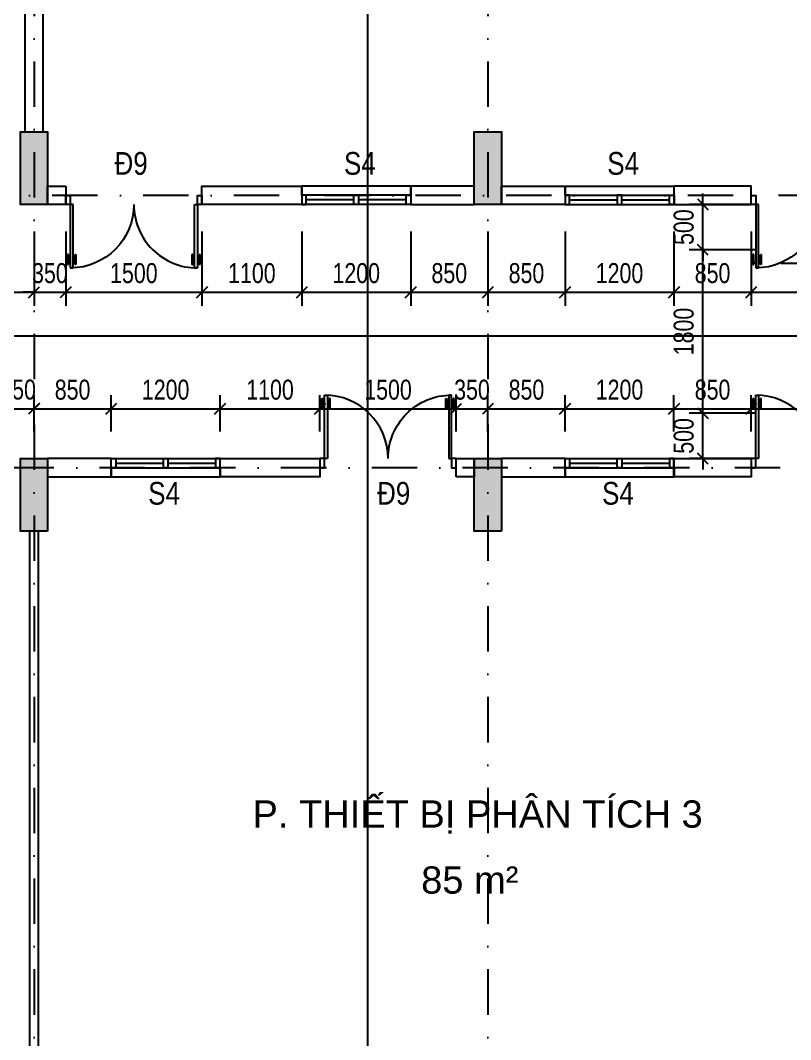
# Model space of a CAD drawing. Header units: millimetres. Extents: x -9574 to 115615, y -25569 to 161230.
# Drawn here: x 50510 to 58995, y 2200 to 13427 of the extents above; entities that cross this region are included whole.
import ezdxf
from ezdxf.enums import TextEntityAlignment as Align

# ---------------------------------------------------------------- set-up
doc = ezdxf.new("R2010")
doc.units = ezdxf.units.MM
doc.linetypes.add('luoi  H3$0$DASHDOT2', pattern=[0.5, 0.25, -0.125, 0, -0.125])
for name, color, linetype in [('$1$KICHTHUOC', 2, 'Continuous'), ('cot TT T1$0$COT1', 7, 'Continuous'), ('CUA3', 3, 'Continuous'), ('cuaTT T1$0$TEXTcuaT1', 2, 'Continuous'), ('DAUCAT$0$GHICHU', 6, 'Continuous'), ('dimTT T1$0$HATCH', 8, 'Continuous'), ('dimTT T1$0$KICHTHUOC', 2, 'Continuous'), ('luoi  H3$0$truc 3', 8, 'Continuous'), ('text T1$0$textH3', 4, 'Continuous'), ('TT T1$0$03', 4, 'Continuous'), ('TT T1$0$CUA3', 3, 'Continuous'), ('TT T1$0$TUONG6', 6, 'Continuous')]:
    doc.layers.add(name, color=color, linetype=linetype)
doc.styles.add('cuaTT T1$0$VNI-Helve-Condense', font='vhelvcn_0.ttf')
doc.styles.add('DAUCAT$0$Tahoma', font='tahoma_1.ttf')
doc.styles.add('dimTT T1$1$VSIMPLEX.SHX', font='VSIMPLEX.SHX', dxfattribs={"width": 0.8})
doc.styles.add('text T1$0$VNI-HELVE', font='vhelven_0.ttf')
doc.dimstyles.new('dimTT T1$1$1-100', dxfattribs={"dimscale": 0, "dimtxt": 220, "dimasz": 120, "dimexe": 150, "dimexo": 300, "dimgap": 100, "dimtad": 1, "dimdec": 0, "dimzin": 0, "dimdsep": 46, "dimtxsty": 'dimTT T1$1$VSIMPLEX.SHX', "dimblk1": 'dimTT T1$1$_OBLIQUE', "dimblk2": 'dimTT T1$1$_OBLIQUE', "dimsah": 1, "dimcen": 0, "dimdle": 100, "dimclrd": 2, "dimclre": 2, "dimclrt": 4, "dimadec": 0, "dimazin": 0, "dimtfac": 1, "dimtdec": 0, "dimtix": 1, "dimtmove": 2, "dimatfit": 3, "dimfxl": 0, "dimtolj": 1, "dimtzin": 0, "dimlwd": -1, "dimlwe": -1, "dimarcsym": 0})

# ---------------------------------------------------------------- blocks, each defined once
blk = doc.blocks.new('luoi  H3')
at = {"layer": 'luoi  H3$0$truc 3', "linetype": 'luoi  H3$0$DASHDOT2', "ltscale": 2000}
for p, q in [((50660, 23976.2), (50660, -1379.3)), ((55660, 23976.2), (55660, -1379.3)), ((67362.8, 11500), (-994.8, 11500)), ((67881.8, 8500), (5.2, 8500))]:
    blk.add_line(p, q, dxfattribs=at)
blk = doc.blocks.new('TT T1$0$CUA 1200')
at = {"layer": 'TT T1$0$CUA3'}
for p, q in [((230027, 244954), (228827, 244954)), ((230027, 244854), (230027, 244954)), ((230027, 244854), (228827, 244854)), ((229402, 244804), (228877, 244804)), ((229977, 244804), (229452, 244804)), ((230027, 244754), (228827, 244754))]:
    blk.add_line(p, q, dxfattribs=at)
blk.add_lwpolyline([(228827, 244854), (228827, 244954)], dxfattribs=at)
for points in [[(228827, 244754), (228877, 244754), (228877, 244854), (228827, 244854)], [(229452, 244754), (229402, 244754), (229402, 244854), (229452, 244854)], [(230027, 244754), (229977, 244754), (229977, 244854), (230027, 244854)]]:
    blk.add_lwpolyline(points, close=True, dxfattribs=at)
blk = doc.blocks.new('TT T1$0$D1500')
at = {"linetype": 'Continuous'}
for p, q in [((-700, -50), (-700, -82)), ((0, -50), (-700, -50)), ((-700, -82), (0, -82)), ((-550, -20), (-663, -20)), ((-663, -20), (-663, -31)), ((-663, -31), (-550, -31)), ((-663, -102), (-550, -102)), ((-663, -112), (-663, -102)), ((-550, -112), (-663, -112)), ((-645, -31), (-645, -50)), ((-645, -82), (-645, -102)), ((-634, -31), (-634, -50)), ((-634, -82), (-634, -102)), ((-550, -31), (-550, -20)), ((-550, -102), (-550, -112)), ((-700, -1418), (0, -1418)), ((-700, -1450), (-700, -1418)), ((0, -1450), (-700, -1450)), ((-550, -1388), (-663, -1388)), ((-663, -1388), (-663, -1398)), ((-663, -1398), (-550, -1398)), ((-645, -1418), (-645, -1398)), ((-645, -1469), (-645, -1450)), ((-634, -1418), (-634, -1398)), ((-634, -1469), (-634, -1450)), ((-550, -1398), (-550, -1388)), ((-663, -1469), (-550, -1469)), ((-663, -1480), (-663, -1469)), ((-550, -1480), (-663, -1480)), ((-550, -1469), (-550, -1480))]:
    blk.add_line(p, q, dxfattribs=at)
at = {"color": 4, "linetype": 'Continuous'}
for p, q in [((0, -82), (0, -50)), ((0, -1418), (0, -1450))]:
    blk.add_line(p, q, dxfattribs=at)
at = {"ltscale": 2}
for points in [[(0, -50), (100, -50), (100, 0), (0, 0)], [(0, -1500), (100, -1500), (100, -1450), (0, -1450)]]:
    blk.add_lwpolyline(points, close=True, dxfattribs=at)
at = {"linetype": 'Continuous', "extrusion": (0, 0, -1)}
blk.add_ellipse((0, -50), major_axis=(495, 495), ratio=1, start_param=2.356194, end_param=3.926991, dxfattribs=at)
at = {"linetype": 'Continuous'}
blk.add_ellipse((0, -1450), major_axis=(-495, 495), ratio=1, start_param=-0.785398, end_param=0.785398, dxfattribs=at)
blk = doc.blocks.new('TT T1')
at = {"layer": 'TT T1$0$TUONG6'}
for points in [[(50560, 19900), (50560, 12200.4), (50760, 12200.4), (50760, 19900)], [(51010, 11600), (51010, 11400), (50810, 11400), (50810, 11600)], [(53610, 11400), (52510, 11400), (52510, 11600), (53610, 11600)], [(55510, 11600), (54810, 11600), (54810, 11400), (55510, 11400)], [(55810, 11600), (56510, 11600), (56510, 11400), (55810, 11400)], [(57710, 11400), (58560, 11400), (58560, 11600), (57710, 11600)], [(50810, 8400), (51510, 8400), (51510, 8600), (50810, 8600)], [(52710, 8600), (53810, 8600), (53810, 8400), (52710, 8400)], [(55310, 8400), (55310, 8600), (55510, 8600), (55510, 8400)], [(55810, 8400), (56510, 8400), (56510, 8600), (55810, 8600)], [(57710, 8600), (58560, 8600), (58560, 8400), (57710, 8400)], [(50610, 7800.2), (50610, 100.6), (50710, 100.6), (50710, 7800.6)]]:
    blk.add_lwpolyline(points, close=True, dxfattribs=at)
at = {"layer": 'TT T1$0$03'}
blk.add_blockref('TT T1$0$CUA 1200', (-175217.4, -233353.6), dxfattribs=at)
at = {"layer": 'TT T1$0$03', "xscale": -1}
blk.add_blockref('TT T1$0$CUA 1200', (286537.4, -233353.6), dxfattribs=at)
at = {"layer": 'TT T1$0$03', "rotation": 180}
for p in [(281537.4, 253353.6), (286537.4, 253353.6)]:
    blk.add_blockref('TT T1$0$CUA 1200', p, dxfattribs=at)
at = {"layer": 'TT T1$0$CUA3', "xscale": -1, "rotation": 270}
for p in [(52510, 11400), (60060, 11400)]:
    blk.add_blockref('TT T1$0$D1500', p, dxfattribs=at)
at = {"layer": 'TT T1$0$CUA3', "rotation": 270}
for p in [(55310, 8600), (60060, 8600)]:
    blk.add_blockref('TT T1$0$D1500', p, dxfattribs=at)
blk = doc.blocks.new('text T1')
at = {"layer": 'text T1$0$textH3', "style": 'text T1$0$VNI-HELVE'}
for s, p in [('P. THIEÁT BÒ PHAÂN TÍCH 3', (53067, 4535)), ('85 m²', (54925, 3808))]:
    blk.add_text(s, height=300, dxfattribs=at).set_placement(p)
blk = doc.blocks.new('*U228')
blk.add_line((0, 7.94), (0, 458.41))
at = {"style": 'DAUCAT$0$Tahoma', "flags": 8}
for tag, p in [('VIEWNUMBER-b', (0, 466.35)), ('VIEWNUMBER', (0, 0))]:
    blk.add_attdef(tag, text='', height=2.5, dxfattribs=at).set_placement(p, align=Align.BOTTOM_CENTER)
for tag, p in [('SHEETNUMBER-b', (0, 464.76)), ('SHEETNUMBER', (0, -1.59))]:
    blk.add_attdef(tag, text='', height=2.5, dxfattribs=at).set_placement(p, align=Align.TOP_CENTER)
blk = doc.blocks.new('*U229')
blk.add_line((-7.94, 0), (-1020, 0))
at = {"style": 'DAUCAT$0$Tahoma', "flags": 8}
for tag, p in [('VIEWNUMBER-b', (-1027.94, 0)), ('VIEWNUMBER', (0, 0))]:
    blk.add_attdef(tag, text='', height=2.5, dxfattribs=at).set_placement(p, align=Align.BOTTOM_CENTER)
for tag, p in [('SHEETNUMBER-b', (-1027.94, -1.59)), ('SHEETNUMBER', (0, -1.59))]:
    blk.add_attdef(tag, text='', height=2.5, dxfattribs=at).set_placement(p, align=Align.TOP_CENTER)
blk = doc.blocks.new('DAUCAT')
at = {"layer": 'DAUCAT$0$GHICHU', "color": 6, "xscale": 70, "yscale": 70, "zscale": 70}
for name, p in [('*U228', (54336, -6026)), ('*U229', (68831, 9947))]:
    blk.add_blockref(name, p, dxfattribs=at)
blk = doc.blocks.new('cot TT T1$0$COTRET')
at = {"layer": 'cot TT T1$0$COT1'}
for points in [[(9950, -8500), (10250, -8500), (10250, -7700), (9950, -7700)], [(14950, -8500), (15250, -8500), (15250, -7700), (14950, -7700)], [(9950, -12100), (10250, -12100), (10250, -11300), (9950, -11300)], [(14950, -12100), (15250, -12100), (15250, -11300), (14950, -11300)]]:
    blk.add_hatch(color=256, dxfattribs=at).paths.add_polyline_path(points)
for points in [[(9950, -8500), (10250, -8500), (10250, -7700), (9950, -7700)], [(14950, -8500), (15250, -8500), (15250, -7700), (14950, -7700)], [(9950, -12100), (10250, -12100), (10250, -11300), (9950, -11300)], [(14950, -12100), (15250, -12100), (15250, -11300), (14950, -11300)]]:
    blk.add_lwpolyline(points, close=True, dxfattribs=at)
blk = doc.blocks.new('cot TT T1')
at = {"layer": 'cot TT T1$0$COT1', "ltscale": 2, "extrusion": (0, 0, -1), "zscale": -1}
blk.add_blockref('cot TT T1$0$COTRET', (-65760, 19900), dxfattribs=at)
blk = doc.blocks.new('dimTT T1$1$_OBLIQUE')
at = {"color": 0, "linetype": 'ByBlock'}
blk.add_line((-0.5, -0.5), (0.5, 0.5), dxfattribs=at)
blk = doc.blocks.new('*D2281')
at = {"layer": 'DEFPOINTS', "color": 0}
for p in [(49810, 11400), (50660, 11400), (50660, 10432)]:
    blk.add_point(p, dxfattribs=at)
at = {"layer": 'dimTT T1$0$HATCH', "color": 2}
for p, q in [((49810, 11100), (49810, 10282)), ((50660, 11100), (50660, 10282)), ((49710, 10432), (50760, 10432))]:
    blk.add_line(p, q, dxfattribs=at)
at = {"layer": 'dimTT T1$0$HATCH', "color": 2, "xscale": 120, "yscale": 120, "zscale": 120}
for p, rotation in [((49810, 10432), 179.9999999999995), ((50660, 10432), 359.9999999999995)]:
    blk.add_blockref('dimTT T1$1$_OBLIQUE', p, dxfattribs=dict(at, rotation=rotation))
at = {"layer": 'dimTT T1$0$HATCH', "color": 4, "insert": (50235, 10642), "char_height": 220, "attachment_point": 5, "style": 'dimTT T1$1$VSIMPLEX.SHX'}
blk.add_mtext('\\A1;850', dxfattribs=at)
blk = doc.blocks.new('*D2282')
at = {"layer": 'DEFPOINTS', "color": 0}
for p in [(50660, 11400), (51010, 11400), (51010, 10432)]:
    blk.add_point(p, dxfattribs=at)
at = {"layer": 'dimTT T1$0$HATCH', "color": 2}
for p, q in [((50660, 11100), (50660, 10282)), ((51010, 11100), (51010, 10282)), ((50660, 10432), (50540, 10432)), ((50660, 10432), (51010, 10432)), ((51010, 10432), (51130, 10432))]:
    blk.add_line(p, q, dxfattribs=at)
at = {"layer": 'dimTT T1$0$HATCH', "color": 2, "xscale": 120, "yscale": 120, "zscale": 120}
for p, rotation in [((50660, 10432), 359.9999999999995), ((51010, 10432), 179.9999999999995)]:
    blk.add_blockref('dimTT T1$1$_OBLIQUE', p, dxfattribs=dict(at, rotation=rotation))
at = {"layer": 'dimTT T1$0$HATCH', "color": 4, "insert": (50835, 10642), "char_height": 220, "attachment_point": 5, "style": 'dimTT T1$1$VSIMPLEX.SHX'}
blk.add_mtext('\\A1;350', dxfattribs=at)
blk = doc.blocks.new('*D2283')
at = {"layer": 'DEFPOINTS', "color": 0}
for p in [(51010, 11400), (52510, 11400), (52510, 10432)]:
    blk.add_point(p, dxfattribs=at)
at = {"layer": 'dimTT T1$0$HATCH', "color": 2}
for p, q in [((51010, 11100), (51010, 10282)), ((52510, 11100), (52510, 10282)), ((50910, 10432), (52610, 10432))]:
    blk.add_line(p, q, dxfattribs=at)
at = {"layer": 'dimTT T1$0$HATCH', "color": 2, "xscale": 120, "yscale": 120, "zscale": 120}
for p, rotation in [((51010, 10432), 179.9999999999995), ((52510, 10432), 359.9999999999995)]:
    blk.add_blockref('dimTT T1$1$_OBLIQUE', p, dxfattribs=dict(at, rotation=rotation))
at = {"layer": 'dimTT T1$0$HATCH', "color": 4, "insert": (51760, 10642), "char_height": 220, "attachment_point": 5, "style": 'dimTT T1$1$VSIMPLEX.SHX'}
blk.add_mtext('\\A1;1500', dxfattribs=at)
blk = doc.blocks.new('*D2284')
at = {"layer": 'DEFPOINTS', "color": 0}
for p in [(52510, 11400), (53610, 11400), (53610, 10432)]:
    blk.add_point(p, dxfattribs=at)
at = {"layer": 'dimTT T1$0$HATCH', "color": 2}
for p, q in [((52510, 11100), (52510, 10282)), ((53610, 11100), (53610, 10282)), ((52410, 10432), (53710, 10432))]:
    blk.add_line(p, q, dxfattribs=at)
at = {"layer": 'dimTT T1$0$HATCH', "color": 2, "xscale": 120, "yscale": 120, "zscale": 120}
for p, rotation in [((52510, 10432), 179.9999999999995), ((53610, 10432), 359.9999999999995)]:
    blk.add_blockref('dimTT T1$1$_OBLIQUE', p, dxfattribs=dict(at, rotation=rotation))
at = {"layer": 'dimTT T1$0$HATCH', "color": 4, "insert": (53060, 10642), "char_height": 220, "attachment_point": 5, "style": 'dimTT T1$1$VSIMPLEX.SHX'}
blk.add_mtext('\\A1;1100', dxfattribs=at)
blk = doc.blocks.new('*D2285')
at = {"layer": 'DEFPOINTS', "color": 0}
for p in [(53610, 11400), (54810, 11400), (54810, 10432)]:
    blk.add_point(p, dxfattribs=at)
at = {"layer": 'dimTT T1$0$HATCH', "color": 2}
for p, q in [((53610, 11100), (53610, 10282)), ((54810, 11100), (54810, 10282)), ((53510, 10432), (54910, 10432))]:
    blk.add_line(p, q, dxfattribs=at)
at = {"layer": 'dimTT T1$0$HATCH', "color": 2, "xscale": 120, "yscale": 120, "zscale": 120}
for p, rotation in [((53610, 10432), 179.9999999999995), ((54810, 10432), 359.9999999999995)]:
    blk.add_blockref('dimTT T1$1$_OBLIQUE', p, dxfattribs=dict(at, rotation=rotation))
at = {"layer": 'dimTT T1$0$HATCH', "color": 4, "insert": (54210, 10642), "char_height": 220, "attachment_point": 5, "style": 'dimTT T1$1$VSIMPLEX.SHX'}
blk.add_mtext('\\A1;1200', dxfattribs=at)
blk = doc.blocks.new('*D2286')
at = {"layer": 'DEFPOINTS', "color": 0}
for p in [(54810, 11400), (55660, 11400), (55660, 10432)]:
    blk.add_point(p, dxfattribs=at)
at = {"layer": 'dimTT T1$0$HATCH', "color": 2}
for p, q in [((54810, 11100), (54810, 10282)), ((55660, 11100), (55660, 10282)), ((54710, 10432), (55760, 10432))]:
    blk.add_line(p, q, dxfattribs=at)
at = {"layer": 'dimTT T1$0$HATCH', "color": 2, "xscale": 120, "yscale": 120, "zscale": 120}
for p, rotation in [((54810, 10432), 179.9999999999995), ((55660, 10432), 359.9999999999995)]:
    blk.add_blockref('dimTT T1$1$_OBLIQUE', p, dxfattribs=dict(at, rotation=rotation))
at = {"layer": 'dimTT T1$0$HATCH', "color": 4, "insert": (55235, 10642), "char_height": 220, "attachment_point": 5, "style": 'dimTT T1$1$VSIMPLEX.SHX'}
blk.add_mtext('\\A1;850', dxfattribs=at)
blk = doc.blocks.new('*D2287')
at = {"layer": 'DEFPOINTS', "color": 0}
for p in [(55660, 11400), (56510, 11400), (56510, 10432)]:
    blk.add_point(p, dxfattribs=at)
at = {"layer": 'dimTT T1$0$HATCH', "color": 2}
for p, q in [((55660, 11100), (55660, 10282)), ((56510, 11100), (56510, 10282)), ((55560, 10432), (56610, 10432))]:
    blk.add_line(p, q, dxfattribs=at)
at = {"layer": 'dimTT T1$0$HATCH', "color": 2, "xscale": 120, "yscale": 120, "zscale": 120}
for p, rotation in [((55660, 10432), 179.9999999999995), ((56510, 10432), 359.9999999999995)]:
    blk.add_blockref('dimTT T1$1$_OBLIQUE', p, dxfattribs=dict(at, rotation=rotation))
at = {"layer": 'dimTT T1$0$HATCH', "color": 4, "insert": (56085, 10642), "char_height": 220, "attachment_point": 5, "style": 'dimTT T1$1$VSIMPLEX.SHX'}
blk.add_mtext('\\A1;850', dxfattribs=at)
blk = doc.blocks.new('*D2288')
at = {"layer": 'DEFPOINTS', "color": 0}
for p in [(56510, 11400), (57710, 11400), (57710, 10432)]:
    blk.add_point(p, dxfattribs=at)
at = {"layer": 'dimTT T1$0$HATCH', "color": 2}
for p, q in [((56510, 11100), (56510, 10282)), ((57710, 11100), (57710, 10282)), ((56410, 10432), (57810, 10432))]:
    blk.add_line(p, q, dxfattribs=at)
at = {"layer": 'dimTT T1$0$HATCH', "color": 2, "xscale": 120, "yscale": 120, "zscale": 120}
for p, rotation in [((56510, 10432), 179.9999999999995), ((57710, 10432), 359.9999999999995)]:
    blk.add_blockref('dimTT T1$1$_OBLIQUE', p, dxfattribs=dict(at, rotation=rotation))
at = {"layer": 'dimTT T1$0$HATCH', "color": 4, "insert": (57110, 10642), "char_height": 220, "attachment_point": 5, "style": 'dimTT T1$1$VSIMPLEX.SHX'}
blk.add_mtext('\\A1;1200', dxfattribs=at)
blk = doc.blocks.new('*D2289')
at = {"layer": 'DEFPOINTS', "color": 0}
for p in [(57710, 11400), (58560, 11400), (58560, 10432)]:
    blk.add_point(p, dxfattribs=at)
at = {"layer": 'dimTT T1$0$HATCH', "color": 2}
for p, q in [((57710, 11100), (57710, 10282)), ((58560, 11100), (58560, 10282)), ((57610, 10432), (58660, 10432))]:
    blk.add_line(p, q, dxfattribs=at)
at = {"layer": 'dimTT T1$0$HATCH', "color": 2, "xscale": 120, "yscale": 120, "zscale": 120}
for p, rotation in [((57710, 10432), 179.9999999999995), ((58560, 10432), 359.9999999999995)]:
    blk.add_blockref('dimTT T1$1$_OBLIQUE', p, dxfattribs=dict(at, rotation=rotation))
at = {"layer": 'dimTT T1$0$HATCH', "color": 4, "insert": (58135, 10642), "char_height": 220, "attachment_point": 5, "style": 'dimTT T1$1$VSIMPLEX.SHX'}
blk.add_mtext('\\A1;850', dxfattribs=at)
blk = doc.blocks.new('*D2290')
at = {"layer": 'DEFPOINTS', "color": 0}
for p in [(58560, 11400), (60060, 11400), (60060, 10432)]:
    blk.add_point(p, dxfattribs=at)
at = {"layer": 'dimTT T1$0$HATCH', "color": 2}
for p, q in [((58560, 11100), (58560, 10282)), ((60060, 11100), (60060, 10282)), ((58460, 10432), (60160, 10432))]:
    blk.add_line(p, q, dxfattribs=at)
at = {"layer": 'dimTT T1$0$HATCH', "color": 2, "xscale": 120, "yscale": 120, "zscale": 120}
for p, rotation in [((58560, 10432), 179.9999999999995), ((60060, 10432), 359.9999999999995)]:
    blk.add_blockref('dimTT T1$1$_OBLIQUE', p, dxfattribs=dict(at, rotation=rotation))
at = {"layer": 'dimTT T1$0$HATCH', "color": 4, "insert": (59310, 10642), "char_height": 220, "attachment_point": 5, "style": 'dimTT T1$1$VSIMPLEX.SHX'}
blk.add_mtext('\\A1;1500', dxfattribs=at)
blk = doc.blocks.new('*D2304')
at = {"layer": 'DEFPOINTS', "color": 0}
for p in [(50660, 9149), (50310, 8600), (50660, 8600)]:
    blk.add_point(p, dxfattribs=at)
at = {"layer": 'dimTT T1$0$HATCH', "color": 2}
for p, q in [((50310, 8900), (50310, 9299)), ((50660, 8900), (50660, 9299)), ((50310, 9149), (50190, 9149)), ((50310, 9149), (50660, 9149)), ((50660, 9149), (50780, 9149))]:
    blk.add_line(p, q, dxfattribs=at)
at = {"layer": 'dimTT T1$0$HATCH', "color": 2, "xscale": 120, "yscale": 120, "zscale": 120}
for p, rotation in [((50310, 9149), 359.9999999999997), ((50660, 9149), 179.9999999999997)]:
    blk.add_blockref('dimTT T1$1$_OBLIQUE', p, dxfattribs=dict(at, rotation=rotation))
at = {"layer": 'dimTT T1$0$HATCH', "color": 4, "insert": (50485, 9359), "char_height": 220, "attachment_point": 5, "style": 'dimTT T1$1$VSIMPLEX.SHX'}
blk.add_mtext('\\A1;350', dxfattribs=at)
blk = doc.blocks.new('*D2305')
at = {"layer": 'DEFPOINTS', "color": 0}
for p in [(51510, 9148), (50660, 8600), (51510, 8600)]:
    blk.add_point(p, dxfattribs=at)
at = {"layer": 'dimTT T1$0$HATCH', "color": 2}
for p, q in [((50660, 8900), (50660, 9298)), ((51510, 8900), (51510, 9298)), ((50560, 9148), (51610, 9148))]:
    blk.add_line(p, q, dxfattribs=at)
at = {"layer": 'dimTT T1$0$HATCH', "color": 2, "xscale": 120, "yscale": 120, "zscale": 120, "rotation": 180}
blk.add_blockref('dimTT T1$1$_OBLIQUE', (50660, 9148), dxfattribs=at)
at = {"layer": 'dimTT T1$0$HATCH', "color": 2, "xscale": 120, "yscale": 120, "zscale": 120}
blk.add_blockref('dimTT T1$1$_OBLIQUE', (51510, 9148), dxfattribs=at)
at = {"layer": 'dimTT T1$0$HATCH', "color": 4, "insert": (51085, 9358), "char_height": 220, "attachment_point": 5, "style": 'dimTT T1$1$VSIMPLEX.SHX'}
blk.add_mtext('\\A1;850', dxfattribs=at)
blk = doc.blocks.new('*D2306')
at = {"layer": 'DEFPOINTS', "color": 0}
for p in [(52710, 9148), (51510, 8600), (52710, 8600)]:
    blk.add_point(p, dxfattribs=at)
at = {"layer": 'dimTT T1$0$HATCH', "color": 2}
for p, q in [((51510, 8900), (51510, 9298)), ((52710, 8900), (52710, 9298)), ((51410, 9148), (52810, 9148))]:
    blk.add_line(p, q, dxfattribs=at)
at = {"layer": 'dimTT T1$0$HATCH', "color": 2, "xscale": 120, "yscale": 120, "zscale": 120, "rotation": 180.0000000000007}
blk.add_blockref('dimTT T1$1$_OBLIQUE', (51510, 9148), dxfattribs=at)
at = {"layer": 'dimTT T1$0$HATCH', "color": 2, "xscale": 120, "yscale": 120, "zscale": 120}
blk.add_blockref('dimTT T1$1$_OBLIQUE', (52710, 9148), dxfattribs=at)
at = {"layer": 'dimTT T1$0$HATCH', "color": 4, "insert": (52110, 9358), "char_height": 220, "attachment_point": 5, "style": 'dimTT T1$1$VSIMPLEX.SHX'}
blk.add_mtext('\\A1;1200', dxfattribs=at)
blk = doc.blocks.new('*D2307')
at = {"layer": 'DEFPOINTS', "color": 0}
for p in [(53810, 9148), (52710, 8600), (53810, 8600)]:
    blk.add_point(p, dxfattribs=at)
at = {"layer": 'dimTT T1$0$HATCH', "color": 2}
for p, q in [((52710, 8900), (52710, 9298)), ((53810, 8900), (53810, 9298)), ((52610, 9148), (53910, 9148))]:
    blk.add_line(p, q, dxfattribs=at)
at = {"layer": 'dimTT T1$0$HATCH', "color": 2, "xscale": 120, "yscale": 120, "zscale": 120, "rotation": 180.0000000000007}
blk.add_blockref('dimTT T1$1$_OBLIQUE', (52710, 9148), dxfattribs=at)
at = {"layer": 'dimTT T1$0$HATCH', "color": 2, "xscale": 120, "yscale": 120, "zscale": 120}
blk.add_blockref('dimTT T1$1$_OBLIQUE', (53810, 9148), dxfattribs=at)
at = {"layer": 'dimTT T1$0$HATCH', "color": 4, "insert": (53260, 9358), "char_height": 220, "attachment_point": 5, "style": 'dimTT T1$1$VSIMPLEX.SHX'}
blk.add_mtext('\\A1;1100', dxfattribs=at)
blk = doc.blocks.new('*D2308')
at = {"layer": 'DEFPOINTS', "color": 0}
for p in [(55310, 9148), (53810, 8600), (55310, 8600)]:
    blk.add_point(p, dxfattribs=at)
at = {"layer": 'dimTT T1$0$HATCH', "color": 2}
for p, q in [((53810, 8900), (53810, 9298)), ((55310, 8900), (55310, 9298)), ((53710, 9148), (55410, 9148))]:
    blk.add_line(p, q, dxfattribs=at)
at = {"layer": 'dimTT T1$0$HATCH', "color": 2, "xscale": 120, "yscale": 120, "zscale": 120, "rotation": 180.0000000000007}
blk.add_blockref('dimTT T1$1$_OBLIQUE', (53810, 9148), dxfattribs=at)
at = {"layer": 'dimTT T1$0$HATCH', "color": 2, "xscale": 120, "yscale": 120, "zscale": 120}
blk.add_blockref('dimTT T1$1$_OBLIQUE', (55310, 9148), dxfattribs=at)
at = {"layer": 'dimTT T1$0$HATCH', "color": 4, "insert": (54560, 9358), "char_height": 220, "attachment_point": 5, "style": 'dimTT T1$1$VSIMPLEX.SHX'}
blk.add_mtext('\\A1;1500', dxfattribs=at)
blk = doc.blocks.new('*D2309')
at = {"layer": 'DEFPOINTS', "color": 0}
for p in [(55660, 9148), (55310, 8600), (55660, 8600)]:
    blk.add_point(p, dxfattribs=at)
at = {"layer": 'dimTT T1$0$HATCH', "color": 2}
for p, q in [((55310, 8900), (55310, 9298)), ((55660, 8900), (55660, 9298)), ((55310, 9148), (55190, 9148)), ((55310, 9148), (55660, 9148)), ((55660, 9148), (55780, 9148))]:
    blk.add_line(p, q, dxfattribs=at)
at = {"layer": 'dimTT T1$0$HATCH', "color": 2, "xscale": 120, "yscale": 120, "zscale": 120}
blk.add_blockref('dimTT T1$1$_OBLIQUE', (55310, 9148), dxfattribs=at)
at = {"layer": 'dimTT T1$0$HATCH', "color": 2, "xscale": 120, "yscale": 120, "zscale": 120, "rotation": 180.0000000000007}
blk.add_blockref('dimTT T1$1$_OBLIQUE', (55660, 9148), dxfattribs=at)
at = {"layer": 'dimTT T1$0$HATCH', "color": 4, "insert": (55485, 9358), "char_height": 220, "attachment_point": 5, "style": 'dimTT T1$1$VSIMPLEX.SHX'}
blk.add_mtext('\\A1;350', dxfattribs=at)
blk = doc.blocks.new('*D2310')
at = {"layer": 'DEFPOINTS', "color": 0}
for p in [(56510, 9148), (55660, 8600), (56510, 8600)]:
    blk.add_point(p, dxfattribs=at)
at = {"layer": 'dimTT T1$0$HATCH', "color": 2}
for p, q in [((55660, 8900), (55660, 9298)), ((56510, 8900), (56510, 9298)), ((55560, 9148), (56610, 9148))]:
    blk.add_line(p, q, dxfattribs=at)
at = {"layer": 'dimTT T1$0$HATCH', "color": 2, "xscale": 120, "yscale": 120, "zscale": 120, "rotation": 180.0000000000007}
blk.add_blockref('dimTT T1$1$_OBLIQUE', (55660, 9148), dxfattribs=at)
at = {"layer": 'dimTT T1$0$HATCH', "color": 2, "xscale": 120, "yscale": 120, "zscale": 120}
blk.add_blockref('dimTT T1$1$_OBLIQUE', (56510, 9148), dxfattribs=at)
at = {"layer": 'dimTT T1$0$HATCH', "color": 4, "insert": (56085, 9358), "char_height": 220, "attachment_point": 5, "style": 'dimTT T1$1$VSIMPLEX.SHX'}
blk.add_mtext('\\A1;850', dxfattribs=at)
blk = doc.blocks.new('*D2311')
at = {"layer": 'DEFPOINTS', "color": 0}
for p in [(57710, 9148), (56510, 8600), (57710, 8600)]:
    blk.add_point(p, dxfattribs=at)
at = {"layer": 'dimTT T1$0$HATCH', "color": 2}
for p, q in [((56510, 8900), (56510, 9298)), ((57710, 8900), (57710, 9298)), ((56410, 9148), (57810, 9148))]:
    blk.add_line(p, q, dxfattribs=at)
at = {"layer": 'dimTT T1$0$HATCH', "color": 2, "xscale": 120, "yscale": 120, "zscale": 120, "rotation": 180.0000000000007}
blk.add_blockref('dimTT T1$1$_OBLIQUE', (56510, 9148), dxfattribs=at)
at = {"layer": 'dimTT T1$0$HATCH', "color": 2, "xscale": 120, "yscale": 120, "zscale": 120}
blk.add_blockref('dimTT T1$1$_OBLIQUE', (57710, 9148), dxfattribs=at)
at = {"layer": 'dimTT T1$0$HATCH', "color": 4, "insert": (57110, 9358), "char_height": 220, "attachment_point": 5, "style": 'dimTT T1$1$VSIMPLEX.SHX'}
blk.add_mtext('\\A1;1200', dxfattribs=at)
blk = doc.blocks.new('*D2312')
at = {"layer": 'DEFPOINTS', "color": 0}
for p in [(58560, 9148), (57710, 8600), (58560, 8600)]:
    blk.add_point(p, dxfattribs=at)
at = {"layer": 'dimTT T1$0$HATCH', "color": 2}
for p, q in [((57710, 8900), (57710, 9298)), ((58560, 8900), (58560, 9298)), ((57610, 9148), (58660, 9148))]:
    blk.add_line(p, q, dxfattribs=at)
at = {"layer": 'dimTT T1$0$HATCH', "color": 2, "xscale": 120, "yscale": 120, "zscale": 120, "rotation": 180.0000000000007}
blk.add_blockref('dimTT T1$1$_OBLIQUE', (57710, 9148), dxfattribs=at)
at = {"layer": 'dimTT T1$0$HATCH', "color": 2, "xscale": 120, "yscale": 120, "zscale": 120}
blk.add_blockref('dimTT T1$1$_OBLIQUE', (58560, 9148), dxfattribs=at)
at = {"layer": 'dimTT T1$0$HATCH', "color": 4, "insert": (58135, 9358), "char_height": 220, "attachment_point": 5, "style": 'dimTT T1$1$VSIMPLEX.SHX'}
blk.add_mtext('\\A1;850', dxfattribs=at)
blk = doc.blocks.new('*D2313')
at = {"layer": 'DEFPOINTS', "color": 0}
for p in [(60060, 9148), (58560, 8600), (60060, 8600)]:
    blk.add_point(p, dxfattribs=at)
at = {"layer": 'dimTT T1$0$HATCH', "color": 2}
for p, q in [((58560, 8900), (58560, 9298)), ((60060, 8900), (60060, 9298)), ((58460, 9148), (60160, 9148))]:
    blk.add_line(p, q, dxfattribs=at)
at = {"layer": 'dimTT T1$0$HATCH', "color": 2, "xscale": 120, "yscale": 120, "zscale": 120, "rotation": 180.0000000000007}
blk.add_blockref('dimTT T1$1$_OBLIQUE', (58560, 9148), dxfattribs=at)
at = {"layer": 'dimTT T1$0$HATCH', "color": 2, "xscale": 120, "yscale": 120, "zscale": 120}
blk.add_blockref('dimTT T1$1$_OBLIQUE', (60060, 9148), dxfattribs=at)
at = {"layer": 'dimTT T1$0$HATCH', "color": 4, "insert": (59310, 9358), "char_height": 220, "attachment_point": 5, "style": 'dimTT T1$1$VSIMPLEX.SHX'}
blk.add_mtext('\\A1;1500', dxfattribs=at)
blk = doc.blocks.new('cuaTT T1')
at = {"layer": 'cuaTT T1$0$TEXTcuaT1', "style": 'cuaTT T1$0$VNI-Helve-Condense'}
for s, p in [('Ñ9', (51547, 11727)), ('S4', (54075, 11727)), ('S4', (56975, 11727)), ('S4', (51918, 8093)), ('Ñ9', (54439, 8093)), ('S4', (56918, 8093))]:
    blk.add_text(s, height=250, dxfattribs=at).set_placement(p)
blk = doc.blocks.new('*D268')
at = {"layer": 'DEFPOINTS', "color": 0, "ltscale": 2}
for p in [(58028, 9100), (58909, 9100), (58904, 8600)]:
    blk.add_point(p, dxfattribs=at)
at = {"layer": 'dimTT T1$0$KICHTHUOC', "color": 2, "ltscale": 2}
for p, q in [((58028, 9100), (58028, 9220)), ((58609, 9100), (57878, 9100)), ((58028, 8600), (58028, 9100)), ((58604, 8600), (57878, 8600)), ((58028, 8600), (58028, 8480))]:
    blk.add_line(p, q, dxfattribs=at)
at = {"layer": 'dimTT T1$0$KICHTHUOC', "color": 2, "ltscale": 2, "xscale": 120, "yscale": 120, "zscale": 120}
for p, rotation in [((58028, 9100), 270), ((58028, 8600), 90)]:
    blk.add_blockref('dimTT T1$1$_OBLIQUE', p, dxfattribs=dict(at, rotation=rotation))
at = {"layer": 'dimTT T1$0$KICHTHUOC', "color": 4, "ltscale": 2, "insert": (57818, 8850), "char_height": 220, "attachment_point": 5, "rotation": 90, "style": 'dimTT T1$1$VSIMPLEX.SHX'}
blk.add_mtext('\\A1;500', dxfattribs=at)
blk = doc.blocks.new('*D269')
at = {"layer": 'DEFPOINTS', "color": 0, "ltscale": 2}
for p in [(58028, 10900), (58909, 10900), (58909, 9100)]:
    blk.add_point(p, dxfattribs=at)
at = {"layer": 'dimTT T1$0$KICHTHUOC', "color": 2, "ltscale": 2}
for p, q in [((58609, 10900), (57878, 10900)), ((58028, 9000), (58028, 11000)), ((58609, 9100), (57878, 9100))]:
    blk.add_line(p, q, dxfattribs=at)
at = {"layer": 'dimTT T1$0$KICHTHUOC', "color": 2, "ltscale": 2, "xscale": 120, "yscale": 120, "zscale": 120}
for p, rotation in [((58028, 10900), 90), ((58028, 9100), 270)]:
    blk.add_blockref('dimTT T1$1$_OBLIQUE', p, dxfattribs=dict(at, rotation=rotation))
at = {"layer": 'dimTT T1$0$KICHTHUOC', "color": 4, "ltscale": 2, "insert": (57818, 10000), "char_height": 220, "attachment_point": 5, "rotation": 90, "style": 'dimTT T1$1$VSIMPLEX.SHX'}
blk.add_mtext('\\A1;1800', dxfattribs=at)
blk = doc.blocks.new('*D270')
at = {"layer": 'DEFPOINTS', "color": 0, "ltscale": 2}
for p in [(58028, 11400), (58913, 11400), (58909, 10900)]:
    blk.add_point(p, dxfattribs=at)
at = {"layer": 'dimTT T1$0$KICHTHUOC', "color": 2, "ltscale": 2}
for p, q in [((58028, 11400), (58028, 11520)), ((58613, 11400), (57878, 11400)), ((58028, 10900), (58028, 11400)), ((58609, 10900), (57878, 10900)), ((58028, 10900), (58028, 10780))]:
    blk.add_line(p, q, dxfattribs=at)
at = {"layer": 'dimTT T1$0$KICHTHUOC', "color": 2, "ltscale": 2, "xscale": 120, "yscale": 120, "zscale": 120}
for p, rotation in [((58028, 11400), 270), ((58028, 10900), 90)]:
    blk.add_blockref('dimTT T1$1$_OBLIQUE', p, dxfattribs=dict(at, rotation=rotation))
at = {"layer": 'dimTT T1$0$KICHTHUOC', "color": 4, "ltscale": 2, "insert": (57818, 11150), "char_height": 220, "attachment_point": 5, "rotation": 90, "style": 'dimTT T1$1$VSIMPLEX.SHX'}
blk.add_mtext('\\A1;500', dxfattribs=at)
blk = doc.blocks.new('dimTT T1')
at = {"layer": 'dimTT T1$0$HATCH'}
for base, p1, p2, picture, middle in [((50660, 10432.4), (49810, 11400), (50660, 11400), '*D2281', (50235, 10642.4)), ((51010, 10432.4), (50660, 11400), (51010, 11400), '*D2282', (50835, 10642.4)), ((52510, 10432.4), (51010, 11400), (52510, 11400), '*D2283', (51760, 10642.4)), ((53610, 10432.4), (52510, 11400), (53610, 11400), '*D2284', (53060, 10642.4)), ((54810, 10432.4), (53610, 11400), (54810, 11400), '*D2285', (54210, 10642.4)), ((55660, 10432.4), (54810, 11400), (55660, 11400), '*D2286', (55235, 10642.4)), ((56510, 10432.4), (55660, 11400), (56510, 11400), '*D2287', (56085, 10642.4)), ((57710, 10432.4), (56510, 11400), (57710, 11400), '*D2288', (57110, 10642.4)), ((58560, 10432.4), (57710, 11400), (58560, 11400), '*D2289', (58135, 10642.4)), ((60060, 10432.4), (58560, 11400), (60060, 11400), '*D2290', (59310, 10642.4)), ((50660, 9148.7), (50310, 8600), (50660, 8600), '*D2304', (50485, 9358.7)), ((52710, 9148.3), (51510, 8600), (52710, 8600), '*D2306', (52110, 9358.3)), ((53810, 9148.3), (52710, 8600), (53810, 8600), '*D2307', (53260, 9358.3)), ((55310, 9148.3), (53810, 8600), (55310, 8600), '*D2308', (54560, 9358.3)), ((55660, 9148.3), (55310, 8600), (55660, 8600), '*D2309', (55485, 9358.3)), ((56510, 9148.3), (55660, 8600), (56510, 8600), '*D2310', (56085, 9358.3)), ((57710, 9148.3), (56510, 8600), (57710, 8600), '*D2311', (57110, 9358.3)), ((58560, 9148.3), (57710, 8600), (58560, 8600), '*D2312', (58135, 9358.3)), ((60060, 9148.3), (58560, 8600), (60060, 8600), '*D2313', (59310, 9358.3))]:
    dim = blk.add_linear_dim(base=base, p1=p1, p2=p2, angle=180, dimstyle='dimTT T1$1$1-100', override={"dimscale": 1}, dxfattribs=at)
    dim.commit()
    dim.dimension.update_dxf_attribs({"geometry": picture, "text_midpoint": middle})
dim = blk.add_aligned_dim(p1=(50660, 8600), p2=(51510, 8600), distance=548.3, dimstyle='dimTT T1$1$1-100', override={"dimscale": 1}, dxfattribs=at)
dim.commit()
dim.dimension.update_dxf_attribs({"geometry": '*D2305', "text_midpoint": (51085, 9358.3)})

msp = doc.modelspace()

# ---------------------------------------------------------------- linework, layer by layer
msp.add_line((65560, 10750.1), (58887, 10750.1))

# ---------------------------------------------------------------- block references
at = {"layer": '$1$KICHTHUOC', "ltscale": 2}
msp.add_blockref('DAUCAT', (0, 0), dxfattribs=at)
for name in ['TT T1', 'cot TT T1', 'luoi  H3', 'dimTT T1', 'cuaTT T1']:
    msp.add_blockref(name, (0, 0))
at = {"layer": 'CUA3'}
msp.add_blockref('text T1', (0, 0), dxfattribs=at)

# ---------------------------------------------------------------- dimensions: what is measured, and where the dimension line sits
at = {"layer": 'dimTT T1$0$KICHTHUOC', "ltscale": 2}
for base, p1, p2, picture, middle in [((58027.8, 11400), (58908.8, 10900), (58913, 11400), '*D270', (57817.8, 11150)), ((58027.8, 10900), (58908.8, 9100), (58908.8, 10900), '*D269', (57817.8, 10000)), ((58027.8, 9100), (58904, 8600), (58908.8, 9100), '*D268', (57817.8, 8850))]:
    dim = msp.add_linear_dim(base=base, p1=p1, p2=p2, angle=270, dimstyle='dimTT T1$1$1-100', override={"dimscale": 1}, dxfattribs=at)
    dim.commit()
    dim.dimension.update_dxf_attribs({"geometry": picture, "text_midpoint": middle})

doc.saveas('drawing.dxf')
